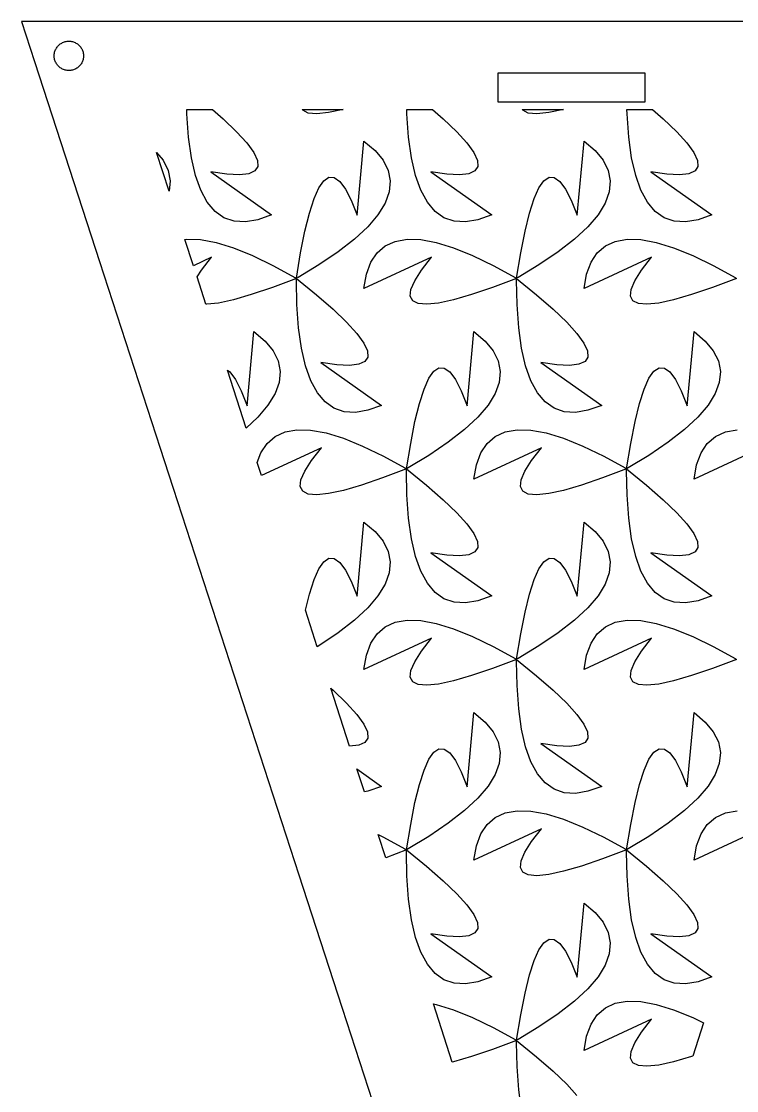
# Model space of a CAD drawing. Header units: metres. Extents: x 20 to 1108, y 20 to 485.
# Drawn here: x 20 to 117.5, y 338.8 to 484.7 of the extents above; entities that cross this region are included whole.
import ezdxf

# ---------------------------------------------------------------- set-up
doc = ezdxf.new("R2010")
doc.units = ezdxf.units.M

msp = doc.modelspace()

# ---------------------------------------------------------------- linework, layer by layer
for p, q in [((170, 484.652), (20, 484.652)), ((20, 484.652), (95, 253.826)), ((24.9307, 481.225), (25.0146, 481.319)), ((25.0146, 481.319), (25.1025, 481.408)), ((25.1025, 481.408), (25.1973, 481.491)), ((25.1973, 481.491), (25.2969, 481.569)), ((25.2969, 481.569), (25.4004, 481.639)), ((25.4004, 481.639), (25.5088, 481.703)), ((25.5088, 481.703), (25.6201, 481.76)), ((25.6201, 481.76), (25.7363, 481.81)), ((25.7363, 481.81), (25.8545, 481.853)), ((25.8545, 481.853), (25.9746, 481.888)), ((25.9746, 481.888), (26.0977, 481.915)), ((26.0977, 481.915), (26.2217, 481.935)), ((26.2217, 481.935), (26.3467, 481.946)), ((26.3467, 481.946), (26.4717, 481.95)), ((26.4717, 481.95), (26.5977, 481.946)), ((26.5977, 481.946), (26.7227, 481.935)), ((26.7227, 481.935), (26.8467, 481.915)), ((26.8467, 481.915), (26.9697, 481.888)), ((26.9697, 481.888), (27.0898, 481.853)), ((27.0898, 481.853), (27.208, 481.81)), ((27.208, 481.81), (27.3232, 481.76)), ((27.3232, 481.76), (27.4355, 481.703)), ((27.4355, 481.703), (27.5439, 481.639)), ((27.5439, 481.639), (27.6475, 481.569)), ((27.6475, 481.569), (27.7471, 481.491)), ((27.7471, 481.491), (27.8408, 481.408)), ((27.8408, 481.408), (27.9297, 481.319)), ((27.9297, 481.319), (28.0137, 481.225)), ((24.4717, 479.95), (24.4766, 480.075)), ((24.4766, 479.824), (24.4717, 479.95)), ((24.4766, 480.075), (24.4883, 480.201)), ((24.4883, 479.699), (24.4766, 479.824)), ((24.4883, 480.201), (24.5078, 480.325)), ((24.5078, 480.325), (24.5352, 480.447)), ((24.5352, 480.447), (24.5703, 480.569)), ((24.5703, 480.569), (24.6123, 480.687)), ((24.6123, 480.687), (24.6621, 480.802)), ((24.6621, 480.802), (24.7197, 480.913)), ((24.7197, 480.913), (24.7832, 481.022)), ((24.7832, 481.022), (24.8545, 481.126)), ((24.8545, 481.126), (24.9307, 481.225)), ((28.0137, 481.225), (28.0898, 481.126)), ((28.0898, 481.126), (28.1611, 481.022)), ((28.1611, 481.022), (28.2246, 480.913)), ((28.2246, 480.913), (28.2822, 480.802)), ((28.2822, 480.802), (28.332, 480.687)), ((28.332, 480.687), (28.374, 480.569)), ((28.374, 480.569), (28.4092, 480.447)), ((28.4092, 480.447), (28.4365, 480.325)), ((28.4365, 480.325), (28.4561, 480.201)), ((28.4561, 480.201), (28.4678, 480.075)), ((28.4678, 479.824), (28.4561, 479.699)), ((28.4678, 480.075), (28.4717, 479.95)), ((28.4717, 479.95), (28.4678, 479.824)), ((24.5078, 479.575), (24.4883, 479.699)), ((24.5352, 479.453), (24.5078, 479.575)), ((24.5703, 479.332), (24.5352, 479.453)), ((24.6123, 479.214), (24.5703, 479.332)), ((24.6621, 479.099), (24.6123, 479.214)), ((24.7197, 478.986), (24.6621, 479.099)), ((24.7832, 478.878), (24.7197, 478.986)), ((24.8545, 478.775), (24.7832, 478.878)), ((24.9307, 478.675), (24.8545, 478.775)), ((25.0146, 478.581), (24.9307, 478.675)), ((25.1025, 478.492), (25.0146, 478.581)), ((25.1973, 478.409), (25.1025, 478.492)), ((25.2969, 478.332), (25.1973, 478.409)), ((25.4004, 478.262), (25.2969, 478.332)), ((27.6475, 478.332), (27.5439, 478.262)), ((27.7471, 478.409), (27.6475, 478.332)), ((27.8408, 478.492), (27.7471, 478.409)), ((27.9297, 478.581), (27.8408, 478.492)), ((28.0137, 478.675), (27.9297, 478.581)), ((28.0898, 478.775), (28.0137, 478.675)), ((28.1611, 478.878), (28.0898, 478.775)), ((28.2246, 478.986), (28.1611, 478.878)), ((28.2822, 479.099), (28.2246, 478.986)), ((28.332, 479.214), (28.2822, 479.099)), ((28.374, 479.332), (28.332, 479.214)), ((28.4092, 479.453), (28.374, 479.332)), ((28.4365, 479.575), (28.4092, 479.453)), ((28.4561, 479.699), (28.4365, 479.575)), ((25.5088, 478.197), (25.4004, 478.262)), ((25.6201, 478.141), (25.5088, 478.197)), ((25.7363, 478.091), (25.6201, 478.141)), ((25.8545, 478.048), (25.7363, 478.091)), ((25.9746, 478.013), (25.8545, 478.048)), ((26.0977, 477.986), (25.9746, 478.013)), ((26.2217, 477.966), (26.0977, 477.986)), ((26.3467, 477.954), (26.2217, 477.966)), ((26.4717, 477.95), (26.3467, 477.954)), ((26.5977, 477.954), (26.4717, 477.95)), ((26.7227, 477.966), (26.5977, 477.954)), ((26.8467, 477.986), (26.7227, 477.966)), ((26.9697, 478.013), (26.8467, 477.986)), ((27.0898, 478.048), (26.9697, 478.013)), ((27.208, 478.091), (27.0898, 478.048)), ((27.3232, 478.141), (27.208, 478.091)), ((27.4355, 478.197), (27.3232, 478.141)), ((27.5439, 478.262), (27.4355, 478.197)), ((85, 473.652), (85, 477.652)), ((85, 477.652), (105, 477.652)), ((105, 477.652), (105, 473.652)), ((42.5654, 472.023), (42.5527, 472.652)), ((42.5527, 472.652), (46.0312, 472.652)), ((46.0312, 472.652), (47.5029, 471.365)), ((58.3496, 472.528), (58.2861, 472.652)), ((58.2861, 472.652), (63.8857, 472.652)), ((59.1035, 472.155), (58.3496, 472.528)), ((63.8857, 472.652), (61.8789, 472.22)), ((72.5654, 472.023), (72.5527, 472.652)), ((72.5527, 472.652), (76.0312, 472.652)), ((76.0312, 472.652), (77.5029, 471.365)), ((105, 473.652), (85, 473.652)), ((88.3496, 472.528), (88.2861, 472.652)), ((88.2861, 472.652), (93.8857, 472.652)), ((89.1035, 472.155), (88.3496, 472.528)), ((93.8857, 472.652), (91.8789, 472.22)), ((102.565, 472.023), (102.553, 472.652)), ((102.553, 472.652), (106.031, 472.652)), ((106.031, 472.652), (107.503, 471.365)), ((42.792, 468.845), (42.5654, 472.023)), ((47.5029, 471.365), (49.3379, 469.603)), ((60.2793, 472.052), (59.1035, 472.155)), ((61.8789, 472.22), (60.2793, 472.052)), ((72.792, 468.845), (72.5654, 472.023)), ((77.5029, 471.365), (79.3379, 469.603)), ((90.2793, 472.052), (89.1035, 472.155)), ((91.8789, 472.22), (90.2793, 472.052)), ((102.792, 468.845), (102.565, 472.023)), ((107.503, 471.365), (109.338, 469.603)), ((49.3379, 469.603), (50.7266, 468.069)), ((79.3379, 469.603), (80.7266, 468.069)), ((109.338, 469.603), (110.727, 468.069)), ((43.1826, 466.054), (42.792, 468.845)), ((65.7783, 458.204), (66.6953, 468.317)), ((66.6953, 468.317), (68.2129, 467.035)), ((73.1826, 466.054), (72.792, 468.845)), ((95.7783, 458.204), (96.6953, 468.317)), ((96.6953, 468.317), (98.2129, 467.035)), ((103.183, 466.054), (102.792, 468.845)), ((38.4248, 466.781), (39.3193, 465.702)), ((40.1484, 461.475), (38.4248, 466.781)), ((50.7266, 468.069), (51.6699, 466.769)), ((51.6699, 466.769), (52.168, 465.699)), ((68.2129, 467.035), (69.3193, 465.702)), ((80.7266, 468.069), (81.6699, 466.769)), ((81.6699, 466.769), (82.168, 465.699)), ((98.2129, 467.035), (99.3193, 465.702)), ((110.727, 468.069), (111.67, 466.769)), ((111.67, 466.769), (112.168, 465.699)), ((39.3193, 465.702), (40.0088, 464.318)), ((43.7393, 463.647), (43.1826, 466.054)), ((52.168, 465.699), (52.2227, 464.86)), ((69.3193, 465.702), (70.0088, 464.318)), ((73.7393, 463.647), (73.1826, 466.054)), ((82.168, 465.699), (82.2227, 464.86)), ((99.3193, 465.702), (100.009, 464.318)), ((103.739, 463.647), (103.183, 466.054)), ((112.168, 465.699), (112.223, 464.86)), ((40.0088, 464.318), (40.2822, 462.885)), ((47.9902, 463.804), (45.8086, 464.116)), ((45.8086, 464.116), (54.1084, 458.266)), ((49.7168, 463.723), (47.9902, 463.804)), ((50.998, 463.871), (49.7168, 463.723)), ((51.832, 464.25), (50.998, 463.871)), ((52.2227, 464.86), (51.832, 464.25)), ((70.0088, 464.318), (70.2822, 462.885)), ((77.9902, 463.804), (75.8086, 464.116)), ((75.8086, 464.116), (84.1084, 458.266)), ((79.7168, 463.723), (77.9902, 463.804)), ((80.998, 463.871), (79.7168, 463.723)), ((81.832, 464.25), (80.998, 463.871)), ((82.2227, 464.86), (81.832, 464.25)), ((100.009, 464.318), (100.282, 462.885)), ((107.99, 463.804), (105.809, 464.116)), ((105.809, 464.116), (114.108, 458.266)), ((109.717, 463.723), (107.99, 463.804)), ((110.998, 463.871), (109.717, 463.723)), ((111.832, 464.25), (110.998, 463.871)), ((112.223, 464.86), (111.832, 464.25)), ((40.2822, 462.885), (40.1484, 461.475)), ((44.46, 461.625), (43.7393, 463.647)), ((60.5508, 461.954), (61.2275, 462.921)), ((61.2275, 462.921), (61.9277, 463.388)), ((61.9277, 463.388), (62.6504, 463.354)), ((62.6504, 463.354), (63.3965, 462.82)), ((63.3965, 462.82), (64.165, 461.786)), ((70.2822, 462.885), (70.1416, 461.401)), ((74.46, 461.625), (73.7393, 463.647)), ((90.5508, 461.954), (91.2285, 462.921)), ((91.2285, 462.921), (91.9277, 463.388)), ((91.9277, 463.388), (92.6504, 463.354)), ((92.6504, 463.354), (93.3965, 462.82)), ((93.3965, 462.82), (94.165, 461.786)), ((100.282, 462.885), (100.142, 461.401)), ((104.46, 461.625), (103.739, 463.647)), ((45.3457, 459.989), (44.46, 461.625)), ((59.8955, 460.486), (60.5508, 461.954)), ((64.165, 461.786), (64.958, 460.251)), ((70.1416, 461.401), (69.583, 459.867)), ((75.3457, 459.989), (74.46, 461.625)), ((89.8955, 460.486), (90.5508, 461.954)), ((94.165, 461.786), (94.958, 460.251)), ((100.142, 461.401), (99.583, 459.867)), ((105.346, 459.989), (104.46, 461.625)), ((46.3945, 458.739), (45.3457, 459.989)), ((59.2627, 458.518), (59.8955, 460.486)), ((64.958, 460.251), (65.7783, 458.204)), ((69.583, 459.867), (68.6094, 458.282)), ((76.3945, 458.739), (75.3457, 459.989)), ((89.2627, 458.518), (89.8955, 460.486)), ((94.958, 460.251), (95.7783, 458.204)), ((99.583, 459.867), (98.6094, 458.282)), ((106.395, 458.739), (105.346, 459.989)), ((47.6094, 457.875), (46.3945, 458.739)), ((54.1084, 458.266), (52.2393, 457.592)), ((58.6533, 456.048), (59.2627, 458.518)), ((68.6094, 458.282), (67.2197, 456.648)), ((77.6094, 457.875), (76.3945, 458.739)), ((84.1084, 458.266), (82.2393, 457.592)), ((88.6533, 456.048), (89.2627, 458.518)), ((98.6094, 458.282), (97.2197, 456.648)), ((107.609, 457.875), (106.395, 458.739)), ((114.108, 458.266), (112.239, 457.592)), ((48.9883, 457.396), (47.6094, 457.875)), ((50.5312, 457.301), (48.9883, 457.396)), ((52.2393, 457.592), (50.5312, 457.301)), ((67.2197, 456.648), (65.4141, 454.963)), ((78.9883, 457.396), (77.6094, 457.875)), ((80.5312, 457.301), (78.9883, 457.396)), ((82.2393, 457.592), (80.5312, 457.301)), ((97.2197, 456.648), (95.4141, 454.963)), ((108.988, 457.396), (107.609, 457.875)), ((110.531, 457.301), (108.988, 457.396)), ((112.239, 457.592), (110.531, 457.301)), ((58.0664, 453.076), (58.6533, 456.048)), ((88.0664, 453.076), (88.6533, 456.048)), ((42.2891, 454.888), (42.5703, 454.938)), ((43.4443, 451.332), (42.2891, 454.888)), ((42.5703, 454.938), (44.4307, 454.887)), ((44.4307, 454.887), (46.541, 454.501)), ((46.541, 454.501), (48.9023, 453.778)), ((48.9023, 453.778), (51.5156, 452.722)), ((65.4141, 454.963), (63.1914, 453.229)), ((68.5029, 453.081), (69.6064, 454.034)), ((69.6064, 454.034), (70.9639, 454.654)), ((70.9639, 454.654), (72.5703, 454.938)), ((72.5703, 454.938), (74.4307, 454.887)), ((74.4307, 454.887), (76.541, 454.501)), ((76.541, 454.501), (78.9023, 453.778)), ((78.9023, 453.778), (81.5156, 452.722)), ((95.4141, 454.963), (93.1914, 453.229)), ((98.5029, 453.081), (99.6064, 454.034)), ((99.6064, 454.034), (100.964, 454.654)), ((100.964, 454.654), (102.57, 454.938)), ((102.57, 454.938), (104.431, 454.887)), ((104.431, 454.887), (106.541, 454.501)), ((106.541, 454.501), (108.902, 453.778)), ((108.902, 453.778), (111.516, 452.722)), ((45.9131, 452.475), (43.4443, 451.332)), ((44.5518, 450.74), (45.9131, 452.475)), ((51.5156, 452.722), (54.3818, 451.329)), ((57.5039, 449.611), (58.0664, 453.076)), ((63.1914, 453.229), (60.5527, 451.443)), ((75.9131, 452.475), (66.6973, 448.212)), ((67.6494, 451.792), (68.5029, 453.081)), ((74.5518, 450.74), (75.9131, 452.475)), ((81.5156, 452.722), (84.3818, 451.329)), ((87.5039, 449.611), (88.0664, 453.076)), ((93.1914, 453.229), (90.5527, 451.443)), ((105.913, 452.475), (96.6973, 448.212)), ((97.6494, 451.792), (98.5029, 453.081)), ((104.552, 450.74), (105.913, 452.475)), ((111.516, 452.722), (114.382, 451.329)), ((43.9443, 449.793), (44.5518, 450.74)), ((54.3818, 451.329), (57.293, 449.722)), ((60.5527, 451.443), (57.7256, 449.738)), ((67.0479, 450.167), (67.6494, 451.792)), ((73.6182, 449.286), (74.5518, 450.74)), ((84.3818, 451.329), (87.293, 449.722)), ((90.5527, 451.443), (87.7256, 449.738)), ((97.0479, 450.167), (97.6494, 451.792)), ((103.618, 449.286), (104.552, 450.74)), ((114.382, 451.329), (117.293, 449.722)), ((45.1494, 446.083), (43.9443, 449.793)), ((57.4932, 449.606), (54.21, 448.36)), ((57.293, 449.722), (57.4932, 449.606)), ((57.5029, 449.312), (57.5029, 449.598)), ((57.5029, 449.598), (60.2236, 447.378)), ((57.5654, 446.042), (57.5029, 449.312)), ((57.7256, 449.738), (57.5039, 449.611)), ((66.6973, 448.212), (67.0479, 450.167)), ((73.1074, 448.103), (73.6182, 449.286)), ((87.4932, 449.606), (84.21, 448.36)), ((87.293, 449.722), (87.4932, 449.606)), ((87.5029, 449.312), (87.5029, 449.598)), ((87.5029, 449.598), (90.2236, 447.378)), ((87.5654, 446.042), (87.5029, 449.312)), ((87.7256, 449.738), (87.5039, 449.611)), ((96.6973, 448.212), (97.0479, 450.167)), ((103.107, 448.103), (103.618, 449.286)), ((117.493, 449.606), (114.21, 448.36)), ((117.293, 449.722), (117.493, 449.606)), ((54.21, 448.36), (51.3438, 447.382)), ((73.0176, 447.19), (73.1074, 448.103)), ((84.21, 448.36), (81.3438, 447.382)), ((103.018, 447.19), (103.107, 448.103)), ((114.21, 448.36), (111.344, 447.382)), ((46.8789, 446.238), (45.2793, 446.071)), ((48.9004, 446.675), (46.8789, 446.238)), ((51.3438, 447.382), (48.9004, 446.675)), ((60.2236, 447.378), (62.5029, 445.385)), ((73.3496, 446.548), (73.0176, 447.19)), ((74.1035, 446.175), (73.3496, 446.548)), ((76.8789, 446.238), (75.2793, 446.071)), ((78.9004, 446.675), (76.8789, 446.238)), ((81.3438, 447.382), (78.9004, 446.675)), ((90.2236, 447.378), (92.5029, 445.385)), ((103.35, 446.548), (103.018, 447.19)), ((104.104, 446.175), (103.35, 446.548)), ((106.879, 446.238), (105.279, 446.071)), ((108.9, 446.675), (106.879, 446.238)), ((111.344, 447.382), (108.9, 446.675)), ((45.2793, 446.071), (45.1494, 446.083)), ((57.792, 442.864), (57.5654, 446.042)), ((62.5029, 445.385), (64.3379, 443.621)), ((75.2793, 446.071), (74.1035, 446.175)), ((87.792, 442.864), (87.5654, 446.042)), ((92.5029, 445.385), (94.3379, 443.621)), ((105.279, 446.071), (104.104, 446.175)), ((64.3379, 443.621), (65.7266, 442.089)), ((94.3379, 443.621), (95.7266, 442.089)), ((50.7783, 432.224), (51.6953, 442.336)), ((51.6953, 442.336), (53.2129, 441.055)), ((58.1826, 440.072), (57.792, 442.864)), ((65.7266, 442.089), (66.6699, 440.788)), ((80.7783, 432.224), (81.6953, 442.336)), ((81.6953, 442.336), (83.2129, 441.055)), ((88.1826, 440.072), (87.792, 442.864)), ((95.7266, 442.089), (96.6699, 440.788)), ((110.778, 432.224), (111.695, 442.336)), ((111.695, 442.336), (113.213, 441.055)), ((53.2129, 441.055), (54.3193, 439.722)), ((66.6699, 440.788), (67.168, 439.718)), ((83.2129, 441.055), (84.3193, 439.722)), ((96.6699, 440.788), (97.168, 439.718)), ((113.213, 441.055), (114.319, 439.722)), ((54.3193, 439.722), (55.0088, 438.337)), ((58.7393, 437.666), (58.1826, 440.072)), ((67.168, 439.718), (67.2227, 438.878)), ((84.3193, 439.722), (85.0088, 438.337)), ((88.7393, 437.666), (88.1826, 440.072)), ((97.168, 439.718), (97.2227, 438.878)), ((114.319, 439.722), (115.009, 438.337)), ((55.0088, 438.337), (55.2822, 436.904)), ((59.46, 435.645), (58.7393, 437.666)), ((62.9902, 437.822), (60.8086, 438.135)), ((60.8086, 438.135), (69.1084, 432.285)), ((64.7168, 437.741), (62.9902, 437.822)), ((65.998, 437.891), (64.7168, 437.741)), ((66.832, 438.27), (65.998, 437.891)), ((67.2227, 438.878), (66.832, 438.27)), ((85.0088, 438.337), (85.2822, 436.904)), ((89.46, 435.645), (88.7393, 437.666)), ((92.9902, 437.822), (90.8086, 438.135)), ((90.8086, 438.135), (99.1084, 432.285)), ((94.7168, 437.741), (92.9902, 437.822)), ((95.998, 437.891), (94.7168, 437.741)), ((96.832, 438.27), (95.998, 437.891)), ((97.2227, 438.878), (96.832, 438.27)), ((115.009, 438.337), (115.282, 436.904)), ((48.0791, 437.067), (48.3965, 436.839)), ((50.6377, 429.192), (48.0791, 437.067)), ((48.3965, 436.839), (49.165, 435.805)), ((55.2822, 436.904), (55.1416, 435.42)), ((75.5508, 435.974), (76.2275, 436.941)), ((76.2275, 436.941), (76.9277, 437.406)), ((76.9277, 437.406), (77.6504, 437.373)), ((77.6504, 437.373), (78.3965, 436.839)), ((78.3965, 436.839), (79.165, 435.805)), ((85.2822, 436.904), (85.1416, 435.42)), ((105.551, 435.974), (106.228, 436.941)), ((106.228, 436.941), (106.928, 437.406)), ((106.928, 437.406), (107.65, 437.373)), ((107.65, 437.373), (108.396, 436.839)), ((108.396, 436.839), (109.165, 435.805)), ((115.282, 436.904), (115.142, 435.42)), ((49.165, 435.805), (49.958, 434.27)), ((55.1416, 435.42), (54.583, 433.887)), ((60.3457, 434.009), (59.46, 435.645)), ((74.8955, 434.505), (75.5508, 435.974)), ((79.165, 435.805), (79.958, 434.27)), ((85.1416, 435.42), (84.583, 433.887)), ((90.3457, 434.009), (89.46, 435.645)), ((104.896, 434.505), (105.551, 435.974)), ((109.165, 435.805), (109.958, 434.27)), ((115.142, 435.42), (114.583, 433.887)), ((49.958, 434.27), (50.7783, 432.224)), ((54.583, 433.887), (53.6094, 432.302)), ((61.3945, 432.759), (60.3457, 434.009)), ((74.2627, 432.537), (74.8955, 434.505)), ((79.958, 434.27), (80.7783, 432.224)), ((84.583, 433.887), (83.6094, 432.302)), ((91.3945, 432.759), (90.3457, 434.009)), ((104.263, 432.537), (104.896, 434.505)), ((109.958, 434.27), (110.778, 432.224)), ((114.583, 433.887), (113.609, 432.302)), ((53.6094, 432.302), (52.2197, 430.666)), ((62.6094, 431.895), (61.3945, 432.759)), ((63.9883, 431.415), (62.6094, 431.895)), ((69.1084, 432.285), (67.2393, 431.611)), ((73.6533, 430.067), (74.2627, 432.537)), ((83.6094, 432.302), (82.2197, 430.666)), ((92.6094, 431.895), (91.3945, 432.759)), ((93.9883, 431.415), (92.6094, 431.895)), ((99.1084, 432.285), (97.2393, 431.611)), ((103.653, 430.067), (104.263, 432.537)), ((113.609, 432.302), (112.22, 430.666)), ((52.2197, 430.666), (50.6377, 429.192)), ((65.5312, 431.32), (63.9883, 431.415)), ((67.2393, 431.611), (65.5312, 431.32)), ((82.2197, 430.666), (80.4141, 428.982)), ((95.5312, 431.32), (93.9883, 431.415)), ((97.2393, 431.611), (95.5312, 431.32)), ((112.22, 430.666), (110.414, 428.982)), ((55.9639, 428.673), (57.5703, 428.957)), ((57.5703, 428.957), (59.4307, 428.906)), ((59.4307, 428.906), (61.541, 428.52)), ((73.0664, 427.096), (73.6533, 430.067)), ((80.4141, 428.982), (78.1914, 427.247)), ((85.9639, 428.673), (87.5703, 428.957)), ((87.5703, 428.957), (89.4307, 428.906)), ((89.4307, 428.906), (91.541, 428.52)), ((103.066, 427.096), (103.653, 430.067)), ((110.414, 428.982), (108.191, 427.247)), ((115.964, 428.673), (117.57, 428.957)), ((53.5029, 427.1), (54.6064, 428.054)), ((54.6064, 428.054), (55.9639, 428.673)), ((61.541, 428.52), (63.9023, 427.798)), ((63.9023, 427.798), (66.5156, 426.74)), ((83.5029, 427.1), (84.6064, 428.054)), ((84.6064, 428.054), (85.9639, 428.673)), ((91.541, 428.52), (93.9023, 427.798)), ((93.9023, 427.798), (96.5156, 426.74)), ((113.503, 427.1), (114.606, 428.054)), ((114.606, 428.054), (115.964, 428.673)), ((52.1631, 424.498), (52.6494, 425.812)), ((52.6494, 425.812), (53.5029, 427.1)), ((60.9131, 426.493), (52.7422, 422.714)), ((59.5518, 424.76), (60.9131, 426.493)), ((66.5156, 426.74), (69.3818, 425.349)), ((72.5039, 423.629), (73.0664, 427.096)), ((78.1914, 427.247), (75.5527, 425.462)), ((90.9131, 426.493), (81.6973, 422.231)), ((82.0479, 424.187), (82.6494, 425.812)), ((82.6494, 425.812), (83.5029, 427.1)), ((89.5518, 424.76), (90.9131, 426.493)), ((96.5156, 426.74), (99.3818, 425.349)), ((102.504, 423.629), (103.066, 427.096)), ((108.191, 427.247), (105.553, 425.462)), ((120.913, 426.493), (111.697, 422.231)), ((112.048, 424.187), (112.649, 425.812)), ((112.649, 425.812), (113.503, 427.1)), ((52.7422, 422.714), (52.1631, 424.498)), ((58.6182, 423.305), (59.5518, 424.76)), ((69.3818, 425.349), (72.293, 423.741)), ((75.5527, 425.462), (72.7256, 423.757)), ((88.6182, 423.305), (89.5518, 424.76)), ((99.3818, 425.349), (102.293, 423.741)), ((105.553, 425.462), (102.726, 423.757)), ((58.1074, 422.122), (58.6182, 423.305)), ((72.4932, 423.625), (69.21, 422.379)), ((72.293, 423.741), (72.4932, 423.625)), ((72.5029, 423.331), (72.5029, 423.617)), ((72.5029, 423.617), (75.2236, 421.398)), ((72.5654, 420.061), (72.5029, 423.331)), ((72.7256, 423.757), (72.5039, 423.629)), ((81.6973, 422.231), (82.0479, 424.187)), ((88.1074, 422.122), (88.6182, 423.305)), ((102.493, 423.625), (99.21, 422.379)), ((102.293, 423.741), (102.493, 423.625)), ((102.503, 423.331), (102.503, 423.617)), ((102.503, 423.617), (105.224, 421.398)), ((102.565, 420.061), (102.503, 423.331)), ((102.726, 423.757), (102.504, 423.629)), ((111.697, 422.231), (112.048, 424.187)), ((58.0176, 421.209), (58.1074, 422.122)), ((69.21, 422.379), (66.3438, 421.402)), ((88.0176, 421.209), (88.1074, 422.122)), ((99.21, 422.379), (96.3438, 421.402)), ((58.3496, 420.568), (58.0176, 421.209)), ((59.1035, 420.194), (58.3496, 420.568)), ((60.2793, 420.091), (59.1035, 420.194)), ((61.8789, 420.258), (60.2793, 420.091)), ((63.9004, 420.694), (61.8789, 420.258)), ((66.3438, 421.402), (63.9004, 420.694)), ((72.792, 416.883), (72.5654, 420.061)), ((75.2236, 421.398), (77.5029, 419.403)), ((88.3496, 420.568), (88.0176, 421.209)), ((89.1035, 420.194), (88.3496, 420.568)), ((90.2793, 420.091), (89.1035, 420.194)), ((91.8789, 420.258), (90.2793, 420.091)), ((93.9004, 420.694), (91.8789, 420.258)), ((96.3438, 421.402), (93.9004, 420.694)), ((102.792, 416.883), (102.565, 420.061)), ((105.224, 421.398), (107.503, 419.403)), ((77.5029, 419.403), (79.3379, 417.641)), ((107.503, 419.403), (109.338, 417.641)), ((79.3379, 417.641), (80.7266, 416.109)), ((109.338, 417.641), (110.727, 416.109)), ((65.7783, 406.243), (66.6953, 416.355)), ((66.6953, 416.355), (68.2129, 415.074)), ((73.1826, 414.092), (72.792, 416.883)), ((80.7266, 416.109), (81.6699, 414.807)), ((95.7783, 406.243), (96.6953, 416.355)), ((96.6953, 416.355), (98.2129, 415.074)), ((103.183, 414.092), (102.792, 416.883)), ((110.727, 416.109), (111.67, 414.807)), ((68.2129, 415.074), (69.3193, 413.74)), ((81.6699, 414.807), (82.168, 413.737)), ((98.2129, 415.074), (99.3193, 413.74)), ((111.67, 414.807), (112.168, 413.737)), ((69.3193, 413.74), (70.0088, 412.357)), ((73.7393, 411.685), (73.1826, 414.092)), ((82.2227, 412.898), (81.832, 412.288)), ((82.168, 413.737), (82.2227, 412.898)), ((99.3193, 413.74), (100.009, 412.357)), ((103.739, 411.685), (103.183, 414.092)), ((112.223, 412.898), (111.832, 412.288)), ((112.168, 413.737), (112.223, 412.898)), ((61.2275, 410.959), (61.9277, 411.426)), ((61.9277, 411.426), (62.6504, 411.393)), ((62.6504, 411.393), (63.3965, 410.859)), ((70.0088, 412.357), (70.2822, 410.924)), ((74.46, 409.664), (73.7393, 411.685)), ((77.9902, 411.842), (75.8086, 412.154)), ((75.8086, 412.154), (84.1084, 406.304)), ((79.7168, 411.761), (77.9902, 411.842)), ((80.998, 411.91), (79.7168, 411.761)), ((81.832, 412.288), (80.998, 411.91)), ((91.2285, 410.959), (91.9277, 411.426)), ((91.9277, 411.426), (92.6504, 411.393)), ((92.6504, 411.393), (93.3965, 410.859)), ((100.009, 412.357), (100.282, 410.924)), ((104.46, 409.664), (103.739, 411.685)), ((107.99, 411.842), (105.809, 412.154)), ((105.809, 412.154), (114.108, 406.304)), ((109.717, 411.761), (107.99, 411.842)), ((110.998, 411.91), (109.717, 411.761)), ((111.832, 412.288), (110.998, 411.91)), ((59.8955, 408.525), (60.5508, 409.993)), ((60.5508, 409.993), (61.2275, 410.959)), ((63.3965, 410.859), (64.165, 409.824)), ((64.165, 409.824), (64.958, 408.289)), ((70.2822, 410.924), (70.1416, 409.439)), ((89.8955, 408.525), (90.5508, 409.993)), ((90.5508, 409.993), (91.2285, 410.959)), ((93.3965, 410.859), (94.165, 409.824)), ((94.165, 409.824), (94.958, 408.289)), ((100.282, 410.924), (100.142, 409.439)), ((59.2627, 406.556), (59.8955, 408.525)), ((70.1416, 409.439), (69.583, 407.905)), ((75.3457, 408.028), (74.46, 409.664)), ((89.2627, 406.556), (89.8955, 408.525)), ((100.142, 409.439), (99.583, 407.905)), ((105.346, 408.028), (104.46, 409.664)), ((64.958, 408.289), (65.7783, 406.243)), ((69.583, 407.905), (68.6094, 406.32)), ((76.3945, 406.778), (75.3457, 408.028)), ((94.958, 408.289), (95.7783, 406.243)), ((99.583, 407.905), (98.6094, 406.32)), ((106.395, 406.778), (105.346, 408.028)), ((58.7148, 404.334), (59.2627, 406.556)), ((68.6094, 406.32), (67.2197, 404.686)), ((77.6094, 405.913), (76.3945, 406.778)), ((78.9883, 405.434), (77.6094, 405.913)), ((80.5312, 405.339), (78.9883, 405.434)), ((82.2393, 405.63), (80.5312, 405.339)), ((84.1084, 406.304), (82.2393, 405.63)), ((88.6533, 404.086), (89.2627, 406.556)), ((98.6094, 406.32), (97.2197, 404.686)), ((107.609, 405.913), (106.395, 406.778)), ((108.988, 405.434), (107.609, 405.913)), ((110.531, 405.339), (108.988, 405.434)), ((112.239, 405.63), (110.531, 405.339)), ((114.108, 406.304), (112.239, 405.63)), ((60.334, 399.35), (58.7148, 404.334)), ((67.2197, 404.686), (65.4141, 403.001)), ((88.0664, 401.114), (88.6533, 404.086)), ((97.2197, 404.686), (95.4141, 403.001)), ((65.4141, 403.001), (63.1914, 401.267)), ((69.6064, 402.072), (70.9639, 402.693)), ((70.9639, 402.693), (72.5703, 402.977)), ((72.5703, 402.977), (74.4307, 402.926)), ((74.4307, 402.926), (76.541, 402.539)), ((76.541, 402.539), (78.9023, 401.818)), ((95.4141, 403.001), (93.1914, 401.267)), ((99.6064, 402.072), (100.964, 402.693)), ((100.964, 402.693), (102.57, 402.977)), ((102.57, 402.977), (104.431, 402.926)), ((104.431, 402.926), (106.541, 402.539)), ((106.541, 402.539), (108.902, 401.818)), ((63.1914, 401.267), (60.5527, 399.482)), ((67.6494, 399.83), (68.5029, 401.119)), ((68.5029, 401.119), (69.6064, 402.072)), ((78.9023, 401.818), (81.5156, 400.76)), ((87.5039, 397.649), (88.0664, 401.114)), ((93.1914, 401.267), (90.5527, 399.482)), ((97.6494, 399.83), (98.5029, 401.119)), ((98.5029, 401.119), (99.6064, 402.072)), ((108.902, 401.818), (111.516, 400.76)), ((75.9131, 400.513), (66.6973, 396.25)), ((67.0479, 398.205), (67.6494, 399.83)), ((74.5518, 398.779), (75.9131, 400.513)), ((81.5156, 400.76), (84.3818, 399.367)), ((105.913, 400.513), (96.6973, 396.25)), ((97.0479, 398.205), (97.6494, 399.83)), ((104.552, 398.779), (105.913, 400.513)), ((111.516, 400.76), (114.382, 399.367)), ((60.5527, 399.482), (60.334, 399.35)), ((66.6973, 396.25), (67.0479, 398.205)), ((73.6182, 397.324), (74.5518, 398.779)), ((84.3818, 399.367), (87.293, 397.76)), ((90.5527, 399.482), (87.7256, 397.777)), ((96.6973, 396.25), (97.0479, 398.205)), ((103.618, 397.324), (104.552, 398.779)), ((114.382, 399.367), (117.293, 397.76)), ((73.1074, 396.142), (73.6182, 397.324)), ((87.4932, 397.645), (84.21, 396.398)), ((87.293, 397.76), (87.4932, 397.645)), ((87.5029, 397.35), (87.5029, 397.636)), ((87.5029, 397.636), (90.2236, 395.416)), ((87.5654, 394.08), (87.5029, 397.35)), ((87.7256, 397.777), (87.5039, 397.649)), ((103.107, 396.142), (103.618, 397.324)), ((117.493, 397.645), (114.21, 396.398)), ((117.293, 397.76), (117.493, 397.645)), ((73.0176, 395.229), (73.1074, 396.142)), ((73.3496, 394.586), (73.0176, 395.229)), ((81.3438, 395.42), (78.9004, 394.713)), ((84.21, 396.398), (81.3438, 395.42)), ((90.2236, 395.416), (92.5029, 393.423)), ((103.018, 395.229), (103.107, 396.142)), ((103.35, 394.586), (103.018, 395.229)), ((111.344, 395.42), (108.9, 394.713)), ((114.21, 396.398), (111.344, 395.42)), ((74.1035, 394.213), (73.3496, 394.586)), ((75.2793, 394.11), (74.1035, 394.213)), ((76.8789, 394.277), (75.2793, 394.11)), ((78.9004, 394.713), (76.8789, 394.277)), ((87.792, 390.902), (87.5654, 394.08)), ((104.104, 394.213), (103.35, 394.586)), ((105.279, 394.11), (104.104, 394.213)), ((106.879, 394.277), (105.279, 394.11)), ((108.9, 394.713), (106.879, 394.277)), ((62.1631, 393.72), (62.5029, 393.423)), ((64.7422, 385.783), (62.1631, 393.72)), ((62.5029, 393.423), (64.3379, 391.66)), ((92.5029, 393.423), (94.3379, 391.66)), ((64.3379, 391.66), (65.7266, 390.127)), ((88.1826, 388.111), (87.792, 390.902)), ((94.3379, 391.66), (95.7266, 390.127)), ((65.7266, 390.127), (66.6699, 388.826)), ((80.7783, 380.263), (81.6953, 390.374)), ((81.6953, 390.374), (83.2129, 389.093)), ((95.7266, 390.127), (96.6699, 388.826)), ((110.778, 380.263), (111.695, 390.374)), ((111.695, 390.374), (113.213, 389.093)), ((66.6699, 388.826), (67.168, 387.757)), ((83.2129, 389.093), (84.3193, 387.76)), ((88.7393, 385.704), (88.1826, 388.111)), ((96.6699, 388.826), (97.168, 387.757)), ((113.213, 389.093), (114.319, 387.76)), ((67.2227, 386.916), (66.832, 386.308)), ((67.168, 387.757), (67.2227, 386.916)), ((84.3193, 387.76), (85.0088, 386.375)), ((97.2227, 386.916), (96.832, 386.308)), ((97.168, 387.757), (97.2227, 386.916)), ((114.319, 387.76), (115.009, 386.375)), ((65.998, 385.929), (64.7422, 385.783)), ((66.832, 386.308), (65.998, 385.929)), ((76.2275, 384.979), (76.9277, 385.444)), ((76.9277, 385.444), (77.6504, 385.411)), ((77.6504, 385.411), (78.3965, 384.878)), ((85.0088, 386.375), (85.2822, 384.943)), ((89.46, 383.683), (88.7393, 385.704)), ((92.9902, 385.861), (90.8086, 386.174)), ((90.8086, 386.174), (99.1084, 380.323)), ((94.7168, 385.78), (92.9902, 385.861)), ((95.998, 385.929), (94.7168, 385.78)), ((96.832, 386.308), (95.998, 385.929)), ((106.228, 384.979), (106.928, 385.444)), ((106.928, 385.444), (107.65, 385.411)), ((107.65, 385.411), (108.396, 384.878)), ((115.009, 386.375), (115.282, 384.943)), ((74.8955, 382.543), (75.5508, 384.013)), ((75.5508, 384.013), (76.2275, 384.979)), ((78.3965, 384.878), (79.165, 383.844)), ((79.165, 383.844), (79.958, 382.309)), ((85.2822, 384.943), (85.1416, 383.458)), ((90.3457, 382.047), (89.46, 383.683)), ((104.896, 382.543), (105.551, 384.013)), ((105.551, 384.013), (106.228, 384.979)), ((108.396, 384.878), (109.165, 383.844)), ((109.165, 383.844), (109.958, 382.309)), ((115.282, 384.943), (115.142, 383.458)), ((65.7461, 382.694), (69.1084, 380.323)), ((66.7617, 379.568), (65.7461, 382.694)), ((74.2627, 380.575), (74.8955, 382.543)), ((79.958, 382.309), (80.7783, 380.263)), ((85.1416, 383.458), (84.583, 381.925)), ((104.263, 380.575), (104.896, 382.543)), ((109.958, 382.309), (110.778, 380.263)), ((115.142, 383.458), (114.583, 381.925)), ((84.583, 381.925), (83.6094, 380.339)), ((91.3945, 380.797), (90.3457, 382.047)), ((92.6094, 379.933), (91.3945, 380.797)), ((114.583, 381.925), (113.609, 380.339)), ((67.2393, 379.65), (66.7617, 379.568)), ((69.1084, 380.323), (67.2393, 379.65)), ((73.6533, 378.106), (74.2627, 380.575)), ((83.6094, 380.339), (82.2197, 378.704)), ((93.9883, 379.453), (92.6094, 379.933)), ((95.5312, 379.359), (93.9883, 379.453)), ((97.2393, 379.65), (95.5312, 379.359)), ((99.1084, 380.323), (97.2393, 379.65)), ((103.653, 378.106), (104.263, 380.575)), ((113.609, 380.339), (112.22, 378.704)), ((73.0664, 375.134), (73.6533, 378.106)), ((82.2197, 378.704), (80.4141, 377.021)), ((103.066, 375.134), (103.653, 378.106)), ((112.22, 378.704), (110.414, 377.021)), ((80.4141, 377.021), (78.1914, 375.285)), ((84.6064, 376.092), (85.9639, 376.711)), ((85.9639, 376.711), (87.5703, 376.995)), ((87.5703, 376.995), (89.4307, 376.944)), ((89.4307, 376.944), (91.541, 376.559)), ((91.541, 376.559), (93.9023, 375.836)), ((110.414, 377.021), (108.191, 375.285)), ((114.606, 376.092), (115.964, 376.711)), ((115.964, 376.711), (117.57, 376.995)), ((72.5039, 371.667), (73.0664, 375.134)), ((78.1914, 375.285), (75.5527, 373.5)), ((82.6494, 373.85), (83.5029, 375.139)), ((83.5029, 375.139), (84.6064, 376.092)), ((93.9023, 375.836), (96.5156, 374.778)), ((96.5156, 374.778), (99.3818, 373.387)), ((102.504, 371.667), (103.066, 375.134)), ((108.191, 375.285), (105.553, 373.5)), ((112.649, 373.85), (113.503, 375.139)), ((113.503, 375.139), (114.606, 376.092)), ((68.6553, 373.739), (69.3818, 373.387)), ((69.6777, 370.595), (68.6553, 373.739)), ((69.3818, 373.387), (72.293, 371.779)), ((75.5527, 373.5), (72.7256, 371.795)), ((90.9131, 374.531), (81.6973, 370.27)), ((82.0479, 372.225), (82.6494, 373.85)), ((89.5518, 372.799), (90.9131, 374.531)), ((99.3818, 373.387), (102.293, 371.779)), ((105.553, 373.5), (102.726, 371.795)), ((120.913, 374.531), (111.697, 370.27)), ((112.048, 372.225), (112.649, 373.85)), ((81.6973, 370.27), (82.0479, 372.225)), ((88.6182, 371.344), (89.5518, 372.799)), ((111.697, 370.27), (112.048, 372.225)), ((72.4932, 371.663), (69.6777, 370.595)), ((72.293, 371.779), (72.4932, 371.663)), ((72.5029, 371.369), (72.5029, 371.655)), ((72.5029, 371.655), (75.2236, 369.436)), ((72.5654, 368.1), (72.5029, 371.369)), ((72.7256, 371.795), (72.5039, 371.667)), ((88.1074, 370.16), (88.6182, 371.344)), ((99.21, 370.416), (96.3438, 369.44)), ((102.493, 371.663), (99.21, 370.416)), ((102.293, 371.779), (102.493, 371.663)), ((102.503, 371.369), (102.503, 371.655)), ((102.503, 371.655), (105.224, 369.436)), ((102.565, 368.1), (102.503, 371.369)), ((102.726, 371.795), (102.504, 371.667)), ((75.2236, 369.436), (77.5029, 367.442)), ((88.0176, 369.247), (88.1074, 370.16)), ((88.3496, 368.606), (88.0176, 369.247)), ((96.3438, 369.44), (93.9004, 368.733)), ((105.224, 369.436), (107.503, 367.442)), ((72.792, 364.921), (72.5654, 368.1)), ((89.1035, 368.233), (88.3496, 368.606)), ((90.2793, 368.129), (89.1035, 368.233)), ((91.8789, 368.296), (90.2793, 368.129)), ((93.9004, 368.733), (91.8789, 368.296)), ((102.792, 364.921), (102.565, 368.1)), ((77.5029, 367.442), (79.3379, 365.68)), ((107.503, 367.442), (109.338, 365.68)), ((73.1826, 362.13), (72.792, 364.921)), ((79.3379, 365.68), (80.7266, 364.147)), ((103.183, 362.13), (102.792, 364.921)), ((109.338, 365.68), (110.727, 364.147)), ((80.7266, 364.147), (81.6699, 362.846)), ((95.7783, 354.281), (96.6953, 364.394)), ((96.6953, 364.394), (98.2129, 363.112)), ((98.2129, 363.112), (99.3193, 361.778)), ((110.727, 364.147), (111.67, 362.846)), ((73.7393, 359.724), (73.1826, 362.13)), ((81.6699, 362.846), (82.168, 361.776)), ((82.168, 361.776), (82.2227, 360.936)), ((99.3193, 361.778), (100.009, 360.395)), ((103.739, 359.724), (103.183, 362.13)), ((111.67, 362.846), (112.168, 361.776)), ((112.168, 361.776), (112.223, 360.936)), ((77.9902, 359.88), (75.8086, 360.193)), ((75.8086, 360.193), (84.1084, 354.343)), ((81.832, 360.326), (80.998, 359.948)), ((82.2227, 360.936), (81.832, 360.326)), ((100.009, 360.395), (100.282, 358.961)), ((107.99, 359.88), (105.809, 360.193)), ((105.809, 360.193), (114.108, 354.343)), ((111.832, 360.326), (110.998, 359.948)), ((112.223, 360.936), (111.832, 360.326)), ((74.46, 357.702), (73.7393, 359.724)), ((79.7168, 359.8), (77.9902, 359.88)), ((80.998, 359.948), (79.7168, 359.8)), ((90.5508, 358.031), (91.2285, 358.997)), ((91.2285, 358.997), (91.9277, 359.464)), ((91.9277, 359.464), (92.6504, 359.431)), ((92.6504, 359.431), (93.3965, 358.897)), ((93.3965, 358.897), (94.165, 357.862)), ((100.282, 358.961), (100.142, 357.478)), ((104.46, 357.702), (103.739, 359.724)), ((109.717, 359.8), (107.99, 359.88)), ((110.998, 359.948), (109.717, 359.8)), ((75.3457, 356.067), (74.46, 357.702)), ((89.8955, 356.563), (90.5508, 358.031)), ((94.165, 357.862), (94.958, 356.327)), ((100.142, 357.478), (99.583, 355.944)), ((105.346, 356.067), (104.46, 357.702)), ((76.3945, 354.817), (75.3457, 356.067)), ((89.2627, 354.595), (89.8955, 356.563)), ((94.958, 356.327), (95.7783, 354.281)), ((99.583, 355.944), (98.6094, 354.36)), ((106.395, 354.817), (105.346, 356.067)), ((77.6094, 353.951), (76.3945, 354.817)), ((88.6533, 352.124), (89.2627, 354.595)), ((98.6094, 354.36), (97.2197, 352.724)), ((107.609, 353.951), (106.395, 354.817)), ((78.9883, 353.473), (77.6094, 353.951)), ((80.5312, 353.377), (78.9883, 353.473)), ((82.2393, 353.668), (80.5312, 353.377)), ((84.1084, 354.343), (82.2393, 353.668)), ((108.988, 353.473), (107.609, 353.951)), ((110.531, 353.377), (108.988, 353.473)), ((112.239, 353.668), (110.531, 353.377)), ((114.108, 354.343), (112.239, 353.668)), ((88.0664, 349.152), (88.6533, 352.124)), ((97.2197, 352.724), (95.4141, 351.039)), ((76.1582, 350.648), (76.541, 350.577)), ((78.7354, 342.716), (76.1582, 350.648)), ((76.541, 350.577), (78.9023, 349.856)), ((95.4141, 351.039), (93.1914, 349.305)), ((98.5029, 349.157), (99.6064, 350.111)), ((99.6064, 350.111), (100.964, 350.731)), ((100.964, 350.731), (102.57, 351.015)), ((102.57, 351.015), (104.431, 350.963)), ((104.431, 350.963), (106.541, 350.577)), ((106.541, 350.577), (108.902, 349.856)), ((78.9023, 349.856), (81.5156, 348.799)), ((81.5156, 348.799), (84.3818, 347.406)), ((87.5039, 345.687), (88.0664, 349.152)), ((93.1914, 349.305), (90.5527, 347.52)), ((105.913, 348.551), (96.6973, 344.288)), ((97.6494, 347.868), (98.5029, 349.157)), ((104.552, 346.818), (105.913, 348.551)), ((108.902, 349.856), (111.516, 348.799)), ((111.516, 348.799), (113.006, 348.074)), ((84.3818, 347.406), (87.293, 345.799)), ((90.5527, 347.52), (87.7256, 345.815)), ((97.0479, 346.243), (97.6494, 347.868)), ((113.006, 348.074), (111.526, 343.521)), ((87.4932, 345.683), (84.21, 344.437)), ((87.293, 345.799), (87.4932, 345.683)), ((87.5029, 345.389), (87.5029, 345.675)), ((87.5029, 345.675), (90.2236, 343.454)), ((87.7256, 345.815), (87.5039, 345.687)), ((96.6973, 344.288), (97.0479, 346.243)), ((103.618, 345.362), (104.552, 346.818)), ((84.21, 344.437), (81.3438, 343.458)), ((87.5654, 342.118), (87.5029, 345.389)), ((103.018, 343.267), (103.107, 344.18)), ((103.107, 344.18), (103.618, 345.362)), ((78.9004, 342.751), (78.7354, 342.716)), ((81.3438, 343.458), (78.9004, 342.751)), ((90.2236, 343.454), (92.5029, 341.461)), ((103.35, 342.624), (103.018, 343.267)), ((108.9, 342.751), (106.879, 342.316)), ((111.344, 343.458), (108.9, 342.751)), ((111.526, 343.521), (111.344, 343.458)), ((87.792, 338.941), (87.5654, 342.118)), ((92.5029, 341.461), (94.3379, 339.698)), ((104.104, 342.251), (103.35, 342.624)), ((105.279, 342.149), (104.104, 342.251)), ((106.879, 342.316), (105.279, 342.149)), ((88.1826, 336.15), (87.792, 338.941)), ((94.3379, 339.698), (95.7266, 338.165))]:
    msp.add_line(p, q)

doc.saveas('drawing.dxf')
